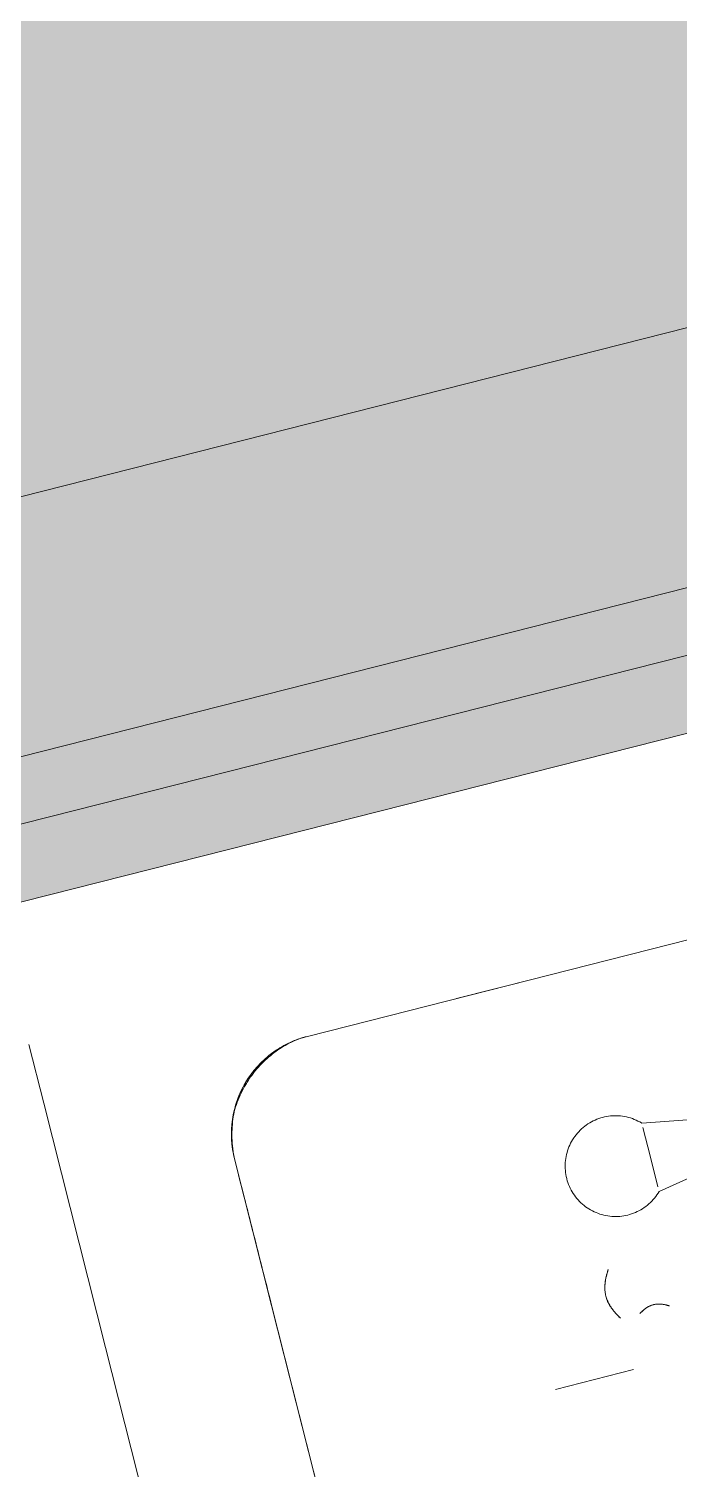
# Model space of a CAD drawing. Header units: metres. Extents: x -227.9 to -140, y 38 to 92.1.
# Drawn here: x -158.9262 to -158.7971, y 60.7061 to 60.9919 of the extents above; entities that cross this region are included whole.
import ezdxf

# ---------------------------------------------------------------- set-up
doc = ezdxf.new("R2010")
doc.units = ezdxf.units.M
for name, color, linetype, lineweight in [('A-WALL', 7, 'Continuous', 5), ('I-WALL', 7, 'Continuous', 5), ('Q-SPCQ', 7, 'Continuous', 5)]:
    doc.layers.add(name, color=color, linetype=linetype, lineweight=lineweight)

msp = doc.modelspace()

# ---------------------------------------------------------------- hatches: boundary and pattern name
at = {"layer": 'I-WALL', "true_color": 0xaaaaaa}
for points in [[(-158.99726, 60.88143), (-158.35418, 61.04456), (-158.37874, 61.1415), (-159.02187, 60.97836), (-159.00442, 60.90966)], [(-159.03342, 60.82067), (-158.39037, 60.9838), (-158.40265, 61.03227), (-159.04572, 60.86914)], [(-159.04282, 60.80488), (-158.39977, 60.968), (-158.40297, 60.98061), (-159.04602, 60.81748)], [(-159.05367, 60.78665), (-158.41063, 60.94977), (-158.41431, 60.96432), (-159.05736, 60.80119)]]:
    msp.add_hatch(color=253, dxfattribs=at).paths.add_polyline_path(points)

# ---------------------------------------------------------------- linework, layer by layer
at = {"layer": 'A-WALL'}
for p, q in [((-158.99726, 60.88143), (-158.35418, 61.04456)), ((-159.03342, 60.82067), (-158.39037, 60.9838))]:
    msp.add_line(p, q, dxfattribs=at)
at = {"layer": 'I-WALL', "lineweight": 13}
for p, q in [((-159.04282, 60.80488), (-158.39977, 60.968)), ((-159.05367, 60.78665), (-158.41063, 60.94977))]:
    msp.add_line(p, q, dxfattribs=at)
at = {"layer": 'Q-SPCQ', "color": 9, "lineweight": 9, "true_color": 0xc0c0c0}
for p, q in [((-158.87091, 60.79196), (-158.78511, 60.8137)), ((-158.84134, 60.79945), (-158.82583, 60.80338)), ((-158.82583, 60.80338), (-158.84134, 60.79945)), ((-158.9262, 60.79033), (-158.92325, 60.7787)), ((-158.92325, 60.7787), (-158.91097, 60.73023)), ((-158.78432, 60.77621), (-158.80456, 60.77475)), ((-158.80284, 60.76796), (-158.80433, 60.77384)), ((-158.87801, 60.73858), (-158.88545, 60.76794)), ((-158.80135, 60.76208), (-158.80284, 60.76796)), ((-158.80112, 60.76118), (-158.78263, 60.76953)), ((-158.81637, 60.49527), (-158.88538, 60.76766)), ((-158.81637, 60.49527), (-158.87801, 60.73858)), ((-158.91097, 60.73023), (-158.8422, 60.4588)), ((-158.80618, 60.72583), (-158.82169, 60.7219)), ((-158.80618, 60.72583), (-158.82169, 60.7219))]:
    msp.add_line(p, q, dxfattribs=at)
at = {"layer": 'Q-SPCQ', "color": 9, "lineweight": 9, "true_color": 0xc0c0c0, "flags": 128}
for points in [[(-158.81945, 60.76375), (-158.81954, 60.76414), (-158.81962, 60.76453), (-158.81968, 60.76493), (-158.81972, 60.76533), (-158.81975, 60.76573), (-158.81976, 60.76613), (-158.81976, 60.76653), (-158.81973, 60.76692), (-158.8197, 60.76732), (-158.81965, 60.76772), (-158.81958, 60.76811), (-158.81949, 60.7685), (-158.81939, 60.76889), (-158.81928, 60.76927), (-158.81915, 60.76965), (-158.819, 60.77003), (-158.81884, 60.77039), (-158.81867, 60.77075), (-158.81848, 60.7711), (-158.81828, 60.77145), (-158.81806, 60.77179), (-158.81783, 60.77211), (-158.81759, 60.77243), (-158.81733, 60.77274), (-158.81706, 60.77304), (-158.81679, 60.77332), (-158.8165, 60.7736), (-158.81619, 60.77386), (-158.81588, 60.77411), (-158.81556, 60.77435), (-158.81523, 60.77458), (-158.81489, 60.77479), (-158.81455, 60.77499), (-158.81419, 60.77517), (-158.81383, 60.77534), (-158.81346, 60.7755), (-158.81309, 60.77564), (-158.81271, 60.77576), (-158.81232, 60.77587), (-158.81193, 60.77597), (-158.81154, 60.77605), (-158.81115, 60.77611), (-158.81075, 60.77616), (-158.81035, 60.77619), (-158.80995, 60.7762), (-158.80955, 60.7762), (-158.80915, 60.77619), (-158.80875, 60.77616), (-158.80835, 60.77611), (-158.80796, 60.77604), (-158.80757, 60.77596), (-158.80718, 60.77587), (-158.8068, 60.77576), (-158.80642, 60.77563), (-158.80604, 60.77549), (-158.80567, 60.77533), (-158.80531, 60.77516), (-158.80496, 60.77498), (-158.80461, 60.77478), (-158.80456, 60.77475)], [(-158.80112, 60.76118), (-158.80133, 60.76083), (-158.80155, 60.7605), (-158.80178, 60.76018), (-158.80203, 60.75986), (-158.80229, 60.75956), (-158.80256, 60.75927), (-158.80285, 60.75898), (-158.80314, 60.75871), (-158.80344, 60.75845), (-158.80376, 60.75821), (-158.80408, 60.75797), (-158.80442, 60.75775), (-158.80476, 60.75755), (-158.80511, 60.75735), (-158.80547, 60.75717), (-158.80583, 60.75701), (-158.8062, 60.75686), (-158.80658, 60.75673), (-158.80696, 60.75661), (-158.80735, 60.7565), (-158.80774, 60.75641), (-158.80813, 60.75634), (-158.80853, 60.75628), (-158.80893, 60.75624), (-158.80933, 60.75622), (-158.80972, 60.75621), (-158.81012, 60.75621), (-158.81052, 60.75624), (-158.81092, 60.75627), (-158.81132, 60.75633), (-158.81171, 60.7564), (-158.8121, 60.75648), (-158.81249, 60.75659), (-158.81287, 60.7567), (-158.81325, 60.75684), (-158.81362, 60.75698), (-158.81399, 60.75714), (-158.81435, 60.75732), (-158.8147, 60.75751), (-158.81504, 60.75772), (-158.81538, 60.75793), (-158.8157, 60.75816), (-158.81602, 60.75841), (-158.81633, 60.75867), (-158.81662, 60.75893), (-158.81691, 60.75921), (-158.81718, 60.75951), (-158.81745, 60.75981), (-158.81769, 60.76012), (-158.81793, 60.76044), (-158.81816, 60.76077), (-158.81837, 60.76111), (-158.81856, 60.76146), (-158.81875, 60.76182), (-158.81891, 60.76218), (-158.81907, 60.76255), (-158.81921, 60.76293), (-158.81933, 60.76331), (-158.81944, 60.76369), (-158.81945, 60.76375)]]:
    msp.add_lwpolyline(points, dxfattribs=at)
at = {"layer": 'Q-SPCQ', "color": 9, "lineweight": 9, "true_color": 0xc0c0c0}
msp.add_arc((-158.86599, 60.77257), 0.02, 104.2178, 194.2178, dxfattribs=at)
for points, knots in [([(-158.87091, 60.79196), (-158.8721, 60.79166), (-158.8744, 60.79084), (-158.87704, 60.78932), (-158.87893, 60.78786), (-158.88022, 60.78667), (-158.88121, 60.78557), (-158.88196, 60.78463), (-158.88249, 60.78389), (-158.883, 60.78312), (-158.88361, 60.78207), (-158.88429, 60.78071), (-158.88498, 60.77895), (-158.88554, 60.77699), (-158.88591, 60.77483), (-158.88608, 60.77178), (-158.8858, 60.76932), (-158.88538, 60.76766)], [0, 0, 0, 0, 0.125, 0.25, 0.3125, 0.375, 0.4375, 0.46875, 0.5, 0.53125, 0.5625, 0.625, 0.6875, 0.75, 0.8125, 0.875, 1, 1, 1, 1]), ([(-158.88545, 60.76794), (-158.88573, 60.76947), (-158.88595, 60.7717), (-158.88584, 60.77451), (-158.88557, 60.77653), (-158.88505, 60.77845), (-158.8843, 60.78029), (-158.88355, 60.78173), (-158.88289, 60.78284), (-158.88238, 60.78364), (-158.88184, 60.78441), (-158.88106, 60.7854), (-158.87999, 60.78657), (-158.87862, 60.78785), (-158.87673, 60.78936), (-158.87424, 60.79087), (-158.87205, 60.79167), (-158.87091, 60.79196)], [0, 0, 0, 0, 0.125, 0.1875, 0.25, 0.3125, 0.375, 0.4375, 0.46875, 0.5, 0.53125, 0.5625, 0.625, 0.6875, 0.75, 0.875, 1, 1, 1, 1]), ([(-158.80876, 60.73601), (-158.80877, 60.73601), (-158.80881, 60.73604), (-158.80891, 60.73615), (-158.80902, 60.73626), (-158.80916, 60.7364), (-158.80933, 60.73657), (-158.80948, 60.73673), (-158.80961, 60.73687), (-158.80971, 60.73699), (-158.80981, 60.73711), (-158.80996, 60.73727), (-158.81015, 60.73749), (-158.81034, 60.73773), (-158.81049, 60.73794), (-158.8106, 60.7381), (-158.8107, 60.73827), (-158.81085, 60.7385), (-158.81103, 60.73879), (-158.81124, 60.73917), (-158.81139, 60.73951), (-158.81149, 60.73978), (-158.81158, 60.74006), (-158.81168, 60.74042), (-158.81177, 60.74079), (-158.81182, 60.74108), (-158.81186, 60.74138), (-158.81189, 60.74174), (-158.81189, 60.74217), (-158.81187, 60.74252), (-158.81185, 60.74279), (-158.81184, 60.74299), (-158.81182, 60.74318), (-158.81178, 60.74343), (-158.81173, 60.74374), (-158.81167, 60.74402), (-158.81162, 60.74423), (-158.81159, 60.74439), (-158.81155, 60.74453), (-158.81151, 60.74472), (-158.81145, 60.74494), (-158.81138, 60.74517), (-158.81132, 60.74536), (-158.81128, 60.74551), (-158.81124, 60.74565), (-158.81122, 60.7457), (-158.81122, 60.7457)], [0, 0, 0, 0, 0.055556, 0.083333, 0.111111, 0.138889, 0.166667, 0.194444, 0.208333, 0.222222, 0.236111, 0.25, 0.277778, 0.305556, 0.319444, 0.333333, 0.347222, 0.361111, 0.388889, 0.416667, 0.444444, 0.458333, 0.472222, 0.5, 0.527778, 0.541667, 0.555556, 0.583333, 0.611111, 0.638889, 0.652778, 0.666667, 0.680556, 0.694444, 0.722222, 0.75, 0.763889, 0.777778, 0.791667, 0.805556, 0.833333, 0.861111, 0.888889, 0.916667, 0.944444, 1, 1, 1, 1]), ([(-158.80876, 60.73601), (-158.80876, 60.73601), (-158.80881, 60.73606), (-158.80907, 60.73631), (-158.80956, 60.73681), (-158.81007, 60.7374), (-158.81037, 60.73779), (-158.8106, 60.7381), (-158.81082, 60.73843), (-158.81111, 60.73892), (-158.81133, 60.73937), (-158.81149, 60.73978), (-158.81158, 60.74006), (-158.81169, 60.74043), (-158.81179, 60.74087), (-158.81188, 60.74145), (-158.8119, 60.74203), (-158.81187, 60.74252), (-158.81185, 60.74279), (-158.81182, 60.74319), (-158.81173, 60.74375), (-158.81154, 60.74462), (-158.81135, 60.74529), (-158.81124, 60.74563), (-158.81122, 60.7457), (-158.81122, 60.7457)], [0, 0, 0, 0, 0.055556, 0.111111, 0.222222, 0.277778, 0.305556, 0.333333, 0.361111, 0.388889, 0.444444, 0.458333, 0.472222, 0.5, 0.527778, 0.555556, 0.611111, 0.638889, 0.652778, 0.666667, 0.722222, 0.777778, 0.888889, 0.944444, 1, 1, 1, 1]), ([(-158.79904, 60.73847), (-158.79905, 60.73847), (-158.79909, 60.73848), (-158.79929, 60.73855), (-158.79969, 60.73865), (-158.80022, 60.73876), (-158.8006, 60.73881), (-158.80092, 60.73884), (-158.80126, 60.73885), (-158.80161, 60.73883), (-158.80196, 60.73877), (-158.80223, 60.73872), (-158.80249, 60.73864), (-158.80282, 60.73852), (-158.80314, 60.73837), (-158.80343, 60.7382), (-158.8037, 60.73803), (-158.80401, 60.7378), (-158.80442, 60.73745), (-158.80473, 60.73717), (-158.80487, 60.73701), (-158.8049, 60.73699), (-158.80491, 60.73698)], [0, 0, 0, 0, 0.055556, 0.111111, 0.222222, 0.277778, 0.333333, 0.361111, 0.388889, 0.444444, 0.472222, 0.5, 0.527778, 0.555556, 0.611111, 0.638889, 0.666667, 0.722222, 0.777778, 0.888889, 0.944444, 1, 1, 1, 1]), ([(-158.79904, 60.73847), (-158.79904, 60.73848), (-158.79907, 60.73849), (-158.79916, 60.73851), (-158.79925, 60.73853), (-158.79936, 60.73856), (-158.7995, 60.7386), (-158.79966, 60.73864), (-158.79983, 60.73868), (-158.80002, 60.73872), (-158.80023, 60.73876), (-158.80045, 60.7388), (-158.80068, 60.73882), (-158.80092, 60.73883), (-158.80117, 60.73884), (-158.80143, 60.73884), (-158.80169, 60.73882), (-158.80196, 60.73877), (-158.80222, 60.73871), (-158.80249, 60.73864), (-158.80274, 60.73855), (-158.80298, 60.73845), (-158.80321, 60.73833), (-158.80343, 60.7382), (-158.80364, 60.73807), (-158.80383, 60.73794), (-158.804, 60.7378), (-158.80416, 60.73767), (-158.80431, 60.73754), (-158.80445, 60.73743), (-158.80457, 60.73732), (-158.80467, 60.73722), (-158.80475, 60.73714), (-158.80482, 60.73707), (-158.80489, 60.73701), (-158.80491, 60.73699), (-158.80491, 60.73698)], [0, 0, 0, 0, 0.055556, 0.083333, 0.111111, 0.138889, 0.166667, 0.194444, 0.222222, 0.25, 0.277778, 0.305556, 0.333333, 0.361111, 0.388889, 0.416667, 0.444444, 0.472222, 0.5, 0.527778, 0.555556, 0.583333, 0.611111, 0.638889, 0.666667, 0.694444, 0.722222, 0.75, 0.777778, 0.805556, 0.833333, 0.861111, 0.888889, 0.916667, 0.944444, 1, 1, 1, 1])]:
    msp.add_open_spline(points, degree=3, knots=knots, dxfattribs=at)
msp.add_open_spline([(-158.88538, 60.76766), (-158.88486, 60.76559), (-158.88376, 60.76124), (-158.88191, 60.75397), (-158.87997, 60.74629), (-158.87867, 60.74117), (-158.87801, 60.73858)], degree=3, dxfattribs=at)

doc.saveas('drawing.dxf')
